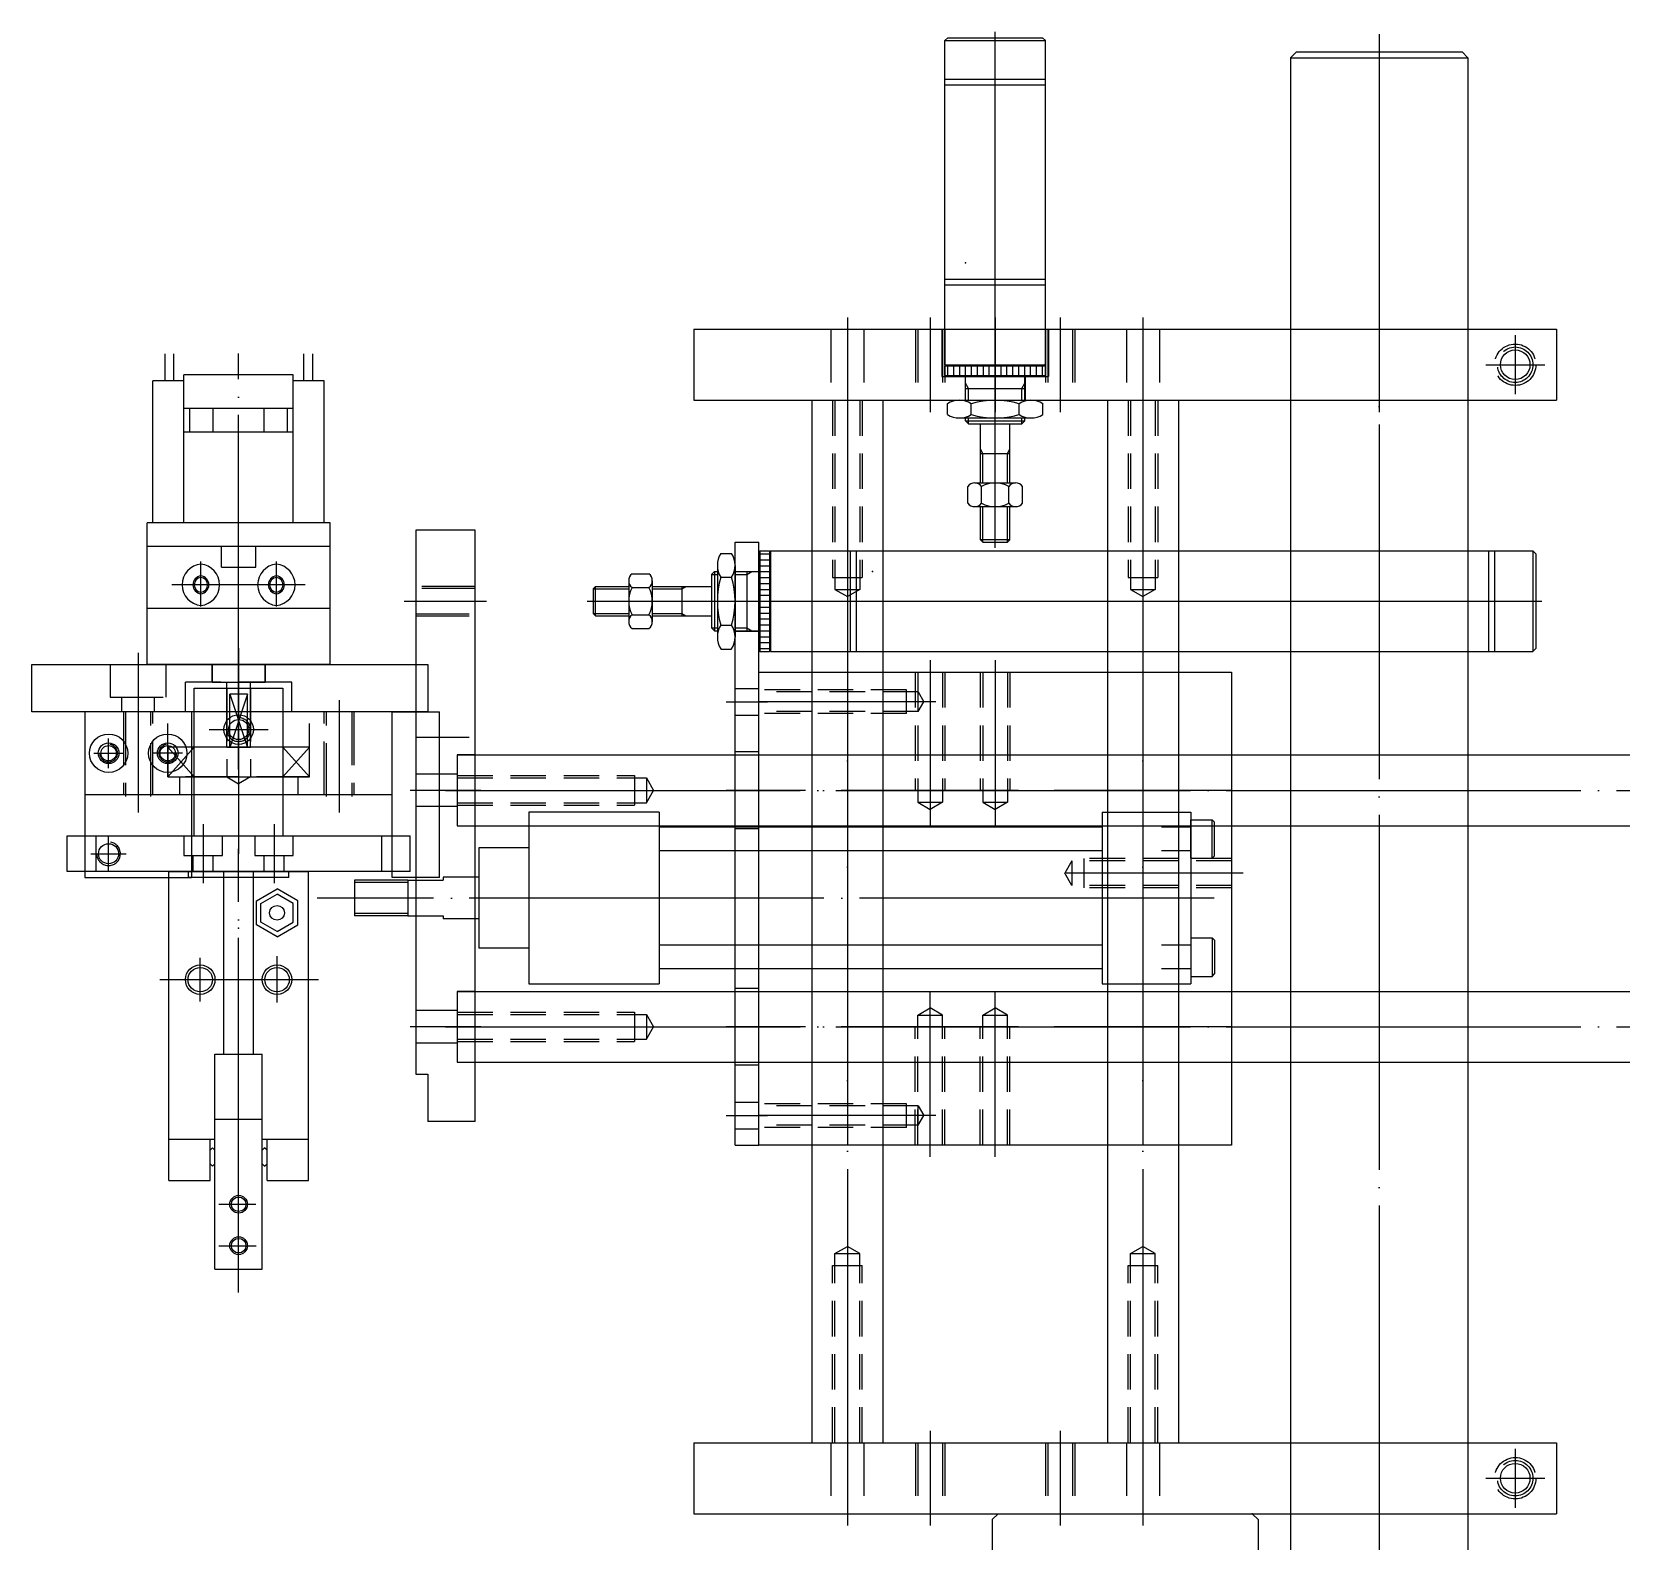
# Model space of a CAD drawing. Extents: x 109 to 2360, y -4282 to -2220.
# Drawn here: x 109 to 647, y -3819 to -3308 of the extents above; entities that cross this region are included whole.
import ezdxf

# ---------------------------------------------------------------- set-up
doc = ezdxf.new("R2010")
doc.units = 0
doc.header["$LTSCALE"] = 6
doc.header["$MEASUREMENT"] = 0
for name, pattern in [('CENTER', [22, 20, -1, 0, -1]), ('CENTER1', [12, 10, -1, 0, -1]), ('CENTER2', [16, 10, -2, 2, -2]), ('CENTER3', [7, 4, -1, 1, -1]), ('DASHED', [4, 3, -1]), ('DASHED2', [3, 2, -1]), ('THIN', [200000, 200000, 0])]:
    doc.linetypes.add(name, pattern=pattern)
doc.layers.get('0').update_dxf_attribs({"color": 241, "linetype": 'CONTINUOUS'})
for name, color, linetype in [('6802', 7, 'CONTINUOUS'), ('ME23-16X1_0', 254, 'CONTINUOUS'), ('MH010001', 110, 'CONTINUOUS'), ('MJ02-20X16', 210, 'CONTINUOUS'), ('MJ08-20X16', 12, 'CONTINUOUS'), ('MJ16X12', 20, 'CONTINUOUS'), ('MJ23A-16X16', 7, 'CONTINUOUS'), ('MJ8Q02', 6, 'CONTINUOUS'), ('ML001', 2, 'CONTINUOUS'), ('ML002', 5, 'CONTINUOUS'), ('ML04-4X6000', 74, 'CONTINUOUS'), ('ML05-A6', 7, 'CONTINUOUS'), ('ML08-4X1000', 60, 'CONTINUOUS'), ('ML20', 2, 'CONTINUOUS'), ('ML20-24', 241, 'CONTINUOUS'), ('ML4Q1000', 4, 'CONTINUOUS'), ('MLA3', 210, 'CONTINUOUS'), ('MM080017', 31, 'CONTINUOUS')]:
    doc.layers.add(name, color=color, linetype=linetype)

msp = doc.modelspace()

# ---------------------------------------------------------------- linework, layer by layer
at = {"linetype": 'CENTER'}
for p, q in [((178.68, -3734.58), (178.68, -3584.52)), ((165.68, -3636.2), (165.68, -3621.35)), ((191.68, -3636.51), (191.68, -3620.89)), ((151.97, -3628.78), (205.7, -3628.78)), ((172.03, -3704.78), (184.49, -3704.78)), ((171.96, -3718.78), (184.64, -3718.78))]:
    msp.add_line(p, q, dxfattribs=at)
at = {"linetype": 'CONTINUOUS'}
for p, q in [((155.08, -3696.78), (155.08, -3592.18)), ((155.08, -3592.18), (202.28, -3592.18)), ((173.68, -3653.98), (173.68, -3592.18)), ((183.68, -3653.98), (183.68, -3592.18)), ((202.28, -3696.78), (202.28, -3592.18)), ((184.68, -3602.14), (191.68, -3598.1)), ((198.68, -3602.14), (191.68, -3598.1)), ((184.68, -3610.22), (184.68, -3602.14)), ((186.18, -3603), (191.68, -3599.83)), ((186.18, -3609.36), (186.18, -3603)), ((197.18, -3603), (191.68, -3599.83)), ((197.18, -3609.36), (197.18, -3603)), ((198.68, -3610.22), (198.68, -3602.14)), ((191.68, -3614.26), (184.68, -3610.22)), ((191.68, -3612.53), (186.18, -3609.36)), ((191.68, -3612.53), (197.18, -3609.36)), ((191.68, -3614.26), (198.68, -3610.22)), ((170.68, -3726.78), (170.68, -3653.98)), ((170.68, -3653.98), (186.68, -3653.98)), ((186.68, -3726.78), (186.68, -3653.98)), ((170.68, -3675.98), (186.68, -3675.98)), ((155.08, -3682.78), (170.68, -3682.78)), ((169.08, -3696.78), (169.08, -3682.78)), ((186.68, -3682.78), (202.28, -3682.78)), ((188.28, -3696.78), (188.28, -3682.78)), ((169.88, -3685.65), (169.08, -3686.45)), ((170.68, -3686.45), (169.88, -3685.65)), ((186.68, -3686.45), (187.48, -3685.65)), ((188.28, -3686.45), (187.48, -3685.65)), ((169.88, -3691.91), (169.08, -3691.11)), ((169.88, -3691.91), (170.68, -3691.11)), ((187.48, -3691.91), (186.68, -3691.11)), ((187.48, -3691.91), (188.28, -3691.11)), ((155.08, -3696.78), (169.08, -3696.78)), ((188.28, -3696.78), (202.28, -3696.78)), ((170.68, -3726.78), (186.68, -3726.78))]:
    msp.add_line(p, q, dxfattribs=at)
for centre, radius in [((191.68, -3606.18), 2.5), ((165.68, -3628.78), 5), ((165.68, -3628.78), 4.13), ((191.68, -3628.78), 5), ((191.68, -3628.78), 4.13), ((178.68, -3704.78), 3), ((178.68, -3704.78), 2.46), ((178.68, -3718.78), 3), ((178.68, -3718.78), 2.46)]:
    msp.add_circle(centre, radius, dxfattribs=at)
for p in [(178.68, -3592.18), (178.68, -3611.38)]:
    msp.add_point(p, dxfattribs=at)
at = {"layer": '6802', "linetype": 'CENTER'}
msp.add_line((178.68, -3542.86), (178.68, -3568.12), dxfattribs=at)
at = {"layer": '6802'}
for p, q in [((154.68, -3560.18), (163.68, -3550.18)), ((154.68, -3550.18), (163.68, -3560.18)), ((163.68, -3560.18), (163.68, -3550.18)), ((193.68, -3550.18), (193.68, -3560.18)), ((202.68, -3550.18), (193.68, -3560.18)), ((193.68, -3550.18), (202.68, -3560.18))]:
    msp.add_line(p, q, dxfattribs=at)
msp.add_lwpolyline([(154.68, -3560.18), (202.68, -3560.18), (202.68, -3550.18), (154.68, -3550.18)], close=True, dxfattribs=at)
at = {"layer": 'ME23-16X1_0', "linetype": 'CENTER'}
for p, q in [((384.7, -3428.75), (384.7, -3789.46)), ((484.7, -3428.75), (484.7, -3789.46))]:
    msp.add_line(p, q, dxfattribs=at)
at = {"layer": 'ME23-16X1_0', "linetype": 'CONTINUOUS'}
for p, q in [((372.7, -3432.75), (396.7, -3432.75)), ((372.7, -3432.75), (372.7, -3785.46)), ((396.7, -3432.75), (396.7, -3785.46)), ((472.7, -3432.75), (472.7, -3785.46)), ((472.7, -3432.75), (496.7, -3432.75)), ((496.7, -3432.75), (496.7, -3785.46)), ((372.7, -3785.46), (396.7, -3785.46)), ((472.7, -3785.46), (496.7, -3785.46))]:
    msp.add_line(p, q, dxfattribs=at)
at = {"layer": 'ME23-16X1_0', "linetype": 'DASHED2'}
for p, q in [((379.7, -3432.75), (379.7, -3492.75)), ((380.5, -3432.75), (380.5, -3496.75)), ((388.9, -3432.75), (388.9, -3496.75)), ((389.7, -3432.75), (389.7, -3492.75)), ((479.7, -3432.75), (479.7, -3492.75)), ((480.5, -3432.75), (480.5, -3496.75)), ((488.9, -3432.75), (488.9, -3496.75)), ((489.7, -3432.75), (489.7, -3492.75)), ((379.7, -3492.75), (389.7, -3492.75)), ((479.7, -3492.75), (489.7, -3492.75)), ((380.5, -3496.75), (384.7, -3499.18)), ((380.5, -3496.75), (388.9, -3496.75)), ((388.9, -3496.75), (384.7, -3499.18)), ((480.5, -3496.75), (484.7, -3499.18)), ((480.5, -3496.75), (488.9, -3496.75)), ((488.9, -3496.75), (484.7, -3499.18)), ((380.5, -3721.46), (384.7, -3719.04)), ((380.5, -3785.46), (380.5, -3721.46)), ((380.5, -3721.46), (388.9, -3721.46)), ((388.9, -3721.46), (384.7, -3719.04)), ((388.9, -3785.46), (388.9, -3721.46)), ((480.5, -3721.46), (484.7, -3719.04)), ((480.5, -3785.46), (480.5, -3721.46)), ((480.5, -3721.46), (488.9, -3721.46)), ((488.9, -3721.46), (484.7, -3719.04)), ((488.9, -3785.46), (488.9, -3721.46)), ((379.7, -3785.46), (379.7, -3725.46)), ((379.7, -3725.46), (389.7, -3725.46)), ((389.7, -3785.46), (389.7, -3725.46)), ((479.7, -3785.46), (479.7, -3725.46)), ((479.7, -3725.46), (489.7, -3725.46)), ((489.7, -3785.46), (489.7, -3725.46))]:
    msp.add_line(p, q, dxfattribs=at)
at = {"layer": 'MH010001', "linetype": 'CENTER2'}
for p, q in [((412.68, -3520.75), (412.68, -3576.75)), ((434.68, -3520.75), (434.68, -3576.75)), ((414.68, -3534.75), (350.68, -3534.75)), ((518.68, -3592.75), (454.68, -3592.75)), ((412.68, -3688.75), (412.68, -3632.75)), ((434.68, -3688.75), (434.68, -3632.75)), ((414.68, -3674.75), (350.68, -3674.75))]:
    msp.add_line(p, q, dxfattribs=at)
at = {"layer": 'MH010001', "linetype": 'CONTINUOUS'}
for p, q in [((354.68, -3524.75), (514.68, -3524.75)), ((354.68, -3684.75), (354.68, -3524.75)), ((514.68, -3524.75), (514.68, -3684.75)), ((514.68, -3684.75), (354.68, -3684.75))]:
    msp.add_line(p, q, dxfattribs=at)
at = {"layer": 'MH010001', "linetype": 'CENTER1'}
for p, q in [((384.68, -3524.75), (384.68, -3684.75)), ((484.68, -3524.75), (484.68, -3684.75)), ((514.68, -3564.75), (354.68, -3564.75)), ((514.68, -3644.75), (354.68, -3644.75))]:
    msp.add_line(p, q, dxfattribs=at)
at = {"layer": 'MH010001', "linetype": 'DASHED2'}
for p, q in [((407.68, -3524.75), (407.68, -3564.75)), ((408.48, -3524.75), (408.48, -3568.75)), ((416.88, -3524.75), (416.88, -3568.75)), ((417.68, -3524.75), (417.68, -3564.75)), ((429.68, -3524.75), (429.68, -3564.75)), ((430.48, -3524.75), (430.48, -3568.75)), ((438.88, -3524.75), (438.88, -3568.75)), ((439.68, -3524.75), (439.68, -3564.75)), ((404.68, -3530.75), (354.68, -3530.75)), ((408.68, -3531.45), (354.68, -3531.45)), ((404.68, -3538.75), (404.68, -3530.75)), ((408.68, -3538.05), (408.68, -3531.45)), ((408.68, -3531.45), (410.58, -3534.75)), ((408.68, -3538.05), (354.68, -3538.05)), ((404.68, -3538.75), (354.68, -3538.75)), ((408.68, -3538.05), (410.58, -3534.75)), ((407.68, -3564.75), (417.68, -3564.75)), ((429.68, -3564.75), (439.68, -3564.75)), ((408.48, -3568.75), (416.88, -3568.75)), ((408.48, -3568.75), (412.68, -3571.18)), ((416.88, -3568.75), (412.68, -3571.18)), ((430.48, -3568.75), (438.88, -3568.75)), ((430.48, -3568.75), (434.68, -3571.18)), ((438.88, -3568.75), (434.68, -3571.18)), ((460.68, -3588.55), (458.25, -3592.75)), ((460.68, -3596.95), (458.25, -3592.75)), ((514.68, -3588.55), (460.68, -3588.55)), ((460.68, -3588.55), (460.68, -3596.95)), ((514.68, -3587.75), (464.68, -3587.75)), ((464.68, -3587.75), (464.68, -3597.75)), ((514.68, -3596.95), (460.68, -3596.95)), ((514.68, -3597.75), (464.68, -3597.75)), ((408.48, -3640.75), (412.68, -3638.33)), ((408.48, -3684.75), (408.48, -3640.75)), ((408.48, -3640.75), (416.88, -3640.75)), ((416.88, -3640.75), (412.68, -3638.33)), ((416.88, -3684.75), (416.88, -3640.75)), ((430.48, -3640.75), (434.68, -3638.33)), ((430.48, -3684.75), (430.48, -3640.75)), ((430.48, -3640.75), (438.88, -3640.75)), ((438.88, -3640.75), (434.68, -3638.33)), ((438.88, -3684.75), (438.88, -3640.75)), ((407.68, -3684.75), (407.68, -3644.75)), ((407.68, -3644.75), (417.68, -3644.75)), ((417.68, -3684.75), (417.68, -3644.75)), ((429.68, -3684.75), (429.68, -3644.75)), ((429.68, -3644.75), (439.68, -3644.75)), ((439.68, -3684.75), (439.68, -3644.75)), ((404.68, -3670.75), (354.68, -3670.75)), ((408.68, -3671.45), (354.68, -3671.45)), ((404.68, -3678.75), (404.68, -3670.75)), ((408.68, -3678.05), (408.68, -3671.45)), ((408.68, -3671.45), (410.58, -3674.75)), ((408.68, -3678.05), (354.68, -3678.05)), ((404.68, -3678.75), (354.68, -3678.75)), ((408.68, -3678.05), (410.58, -3674.75))]:
    msp.add_line(p, q, dxfattribs=at)
at = {"layer": 'MJ02-20X16', "linetype": 'CONTINUOUS'}
for p, q in [((332.7, -3785.46), (624.7, -3785.46)), ((332.7, -3785.46), (332.7, -3809.46)), ((624.7, -3785.46), (624.7, -3809.46)), ((332.7, -3809.46), (624.7, -3809.46))]:
    msp.add_line(p, q, dxfattribs=at)
at = {"layer": 'MJ02-20X16', "linetype": 'DASHED'}
for p, q in [((379.1, -3785.46), (379.1, -3809.46)), ((390.3, -3785.46), (390.3, -3809.46)), ((407.7, -3785.46), (407.7, -3809.46)), ((408.5, -3785.46), (408.5, -3809.46)), ((416.9, -3785.46), (416.9, -3809.46)), ((417.7, -3785.46), (417.7, -3809.46)), ((451.7, -3785.46), (451.7, -3809.46)), ((452.5, -3785.46), (452.5, -3809.46)), ((460.9, -3785.46), (460.9, -3809.46)), ((461.7, -3785.46), (461.7, -3809.46)), ((479.1, -3785.46), (479.1, -3809.46)), ((490.3, -3785.46), (490.3, -3809.46)), ((534.7, -3785.46), (534.7, -3809.46)), ((594.63, -3785.46), (594.63, -3809.46))]:
    msp.add_line(p, q, dxfattribs=at)
at = {"layer": 'MJ02-20X16', "linetype": 'CENTER1'}
for p, q in [((384.7, -3781.46), (384.7, -3813.46)), ((412.7, -3781.46), (412.7, -3813.46)), ((456.7, -3781.46), (456.7, -3813.46)), ((484.7, -3781.46), (484.7, -3813.46)), ((564.7, -3781.46), (564.7, -3813.46)), ((610.7, -3787.46), (610.7, -3807.46)), ((600.7, -3797.46), (620.7, -3797.46))]:
    msp.add_line(p, q, dxfattribs=at)
at = {"layer": 'MJ02-20X16', "linetype": 'DASHED'}
for radius in [7, 6]:
    msp.add_circle((610.7, -3797.46), radius, dxfattribs=at)
at = {"layer": 'MJ02-20X16', "linetype": 'CONTINUOUS'}
msp.add_circle((610.7, -3797.46), 5, dxfattribs=at)
at = {"layer": 'MJ08-20X16', "linetype": 'CONTINUOUS'}
for p, q in [((417.7, -3311.11), (418.7, -3310.11)), ((417.7, -3420.75), (417.7, -3311.11)), ((417.7, -3311.11), (451.7, -3311.11)), ((418.7, -3310.11), (450.7, -3310.11)), ((451.7, -3311.11), (450.7, -3310.11)), ((451.7, -3420.75), (451.7, -3311.11)), ((417.7, -3324.11), (451.7, -3324.11)), ((417.7, -3326.11), (451.7, -3326.11)), ((417.7, -3391.75), (451.7, -3391.75)), ((417.7, -3393.75), (451.7, -3393.75)), ((417.7, -3420.75), (451.7, -3420.75)), ((417.7, -3421.15), (418.1, -3420.75)), ((451.7, -3421.15), (451.3, -3420.75)), ((417.7, -3421.15), (451.7, -3421.15)), ((417.7, -3424.35), (417.7, -3421.15)), ((417.7, -3424.35), (451.7, -3424.35)), ((418.1, -3424.75), (417.7, -3424.35)), ((418.1, -3424.75), (451.3, -3424.75)), ((418.7, -3424.35), (418.7, -3421.15)), ((420.7, -3424.35), (420.7, -3421.15)), ((422.7, -3424.35), (422.7, -3421.15)), ((424.7, -3424.35), (424.7, -3421.15)), ((424.7, -3432.75), (424.7, -3424.75)), ((426.7, -3424.35), (426.7, -3421.15)), ((428.7, -3424.35), (428.7, -3421.15)), ((430.7, -3424.35), (430.7, -3421.15)), ((432.7, -3424.35), (432.7, -3421.15)), ((434.7, -3424.35), (434.7, -3421.15)), ((436.7, -3424.35), (436.7, -3421.15)), ((438.7, -3424.35), (438.7, -3421.15)), ((440.7, -3424.35), (440.7, -3421.15)), ((442.7, -3424.35), (442.7, -3421.15)), ((444.7, -3424.35), (444.7, -3421.15)), ((444.7, -3432.75), (444.7, -3424.75)), ((446.7, -3424.35), (446.7, -3421.15)), ((448.7, -3424.35), (448.7, -3421.15)), ((450.7, -3424.35), (450.7, -3421.15)), ((451.3, -3424.75), (451.7, -3424.35)), ((451.7, -3424.35), (451.7, -3421.15)), ((425.7, -3428.75), (424.7, -3427.02)), ((424.7, -3428.75), (444.7, -3428.75)), ((425.7, -3432.75), (425.7, -3428.75)), ((443.7, -3428.75), (444.7, -3427.02)), ((443.7, -3432.75), (443.7, -3428.75)), ((418.53, -3437.59), (418.53, -3433.92)), ((422.57, -3432.75), (446.82, -3432.75)), ((426.62, -3437.59), (426.62, -3433.92)), ((442.78, -3437.59), (442.78, -3433.92)), ((450.86, -3437.59), (450.86, -3433.92)), ((422.57, -3438.75), (446.82, -3438.75)), ((424.7, -3439.75), (424.7, -3438.75)), ((424.7, -3439.75), (444.7, -3439.75)), ((424.7, -3439.75), (425.7, -3440.75)), ((425.7, -3440.75), (425.7, -3438.75)), ((425.7, -3440.75), (443.7, -3440.75)), ((429.7, -3460.75), (429.7, -3440.75)), ((439.7, -3460.75), (439.7, -3440.75)), ((443.7, -3440.75), (443.7, -3438.75)), ((444.7, -3439.75), (443.7, -3440.75)), ((444.7, -3439.75), (444.7, -3438.75)), ((430.5, -3450.75), (429.7, -3449.37)), ((429.7, -3450.75), (439.7, -3450.75)), ((430.5, -3460.75), (430.5, -3450.75)), ((438.9, -3450.75), (439.7, -3449.37)), ((438.9, -3460.75), (438.9, -3450.75)), ((425.46, -3467.61), (425.46, -3461.9)), ((427.77, -3460.75), (441.63, -3460.75)), ((430.08, -3467.61), (430.08, -3461.9)), ((439.32, -3467.61), (439.32, -3461.9)), ((443.94, -3467.61), (443.94, -3461.9)), ((427.77, -3468.75), (441.63, -3468.75)), ((429.7, -3479.95), (429.7, -3468.75)), ((430.5, -3480.75), (430.5, -3468.75)), ((438.9, -3480.75), (438.9, -3468.75)), ((439.7, -3479.95), (439.7, -3468.75)), ((439.7, -3479.95), (429.7, -3479.95)), ((430.5, -3480.75), (429.7, -3479.95)), ((438.9, -3480.75), (439.7, -3479.95)), ((341.85, -3484.59), (345.51, -3484.59)), ((354.68, -3484.15), (355.08, -3483.75)), ((354.68, -3484.15), (354.68, -3517.35)), ((355.08, -3483.75), (358.28, -3483.75)), ((355.08, -3483.75), (355.08, -3517.75)), ((355.08, -3484.75), (358.28, -3484.75)), ((358.28, -3483.75), (358.28, -3517.75)), ((358.28, -3483.75), (358.68, -3484.15)), ((358.68, -3483.75), (616.68, -3483.75)), ((358.68, -3483.75), (358.68, -3517.75)), ((385.68, -3483.75), (385.68, -3517.75)), ((387.68, -3483.75), (387.68, -3517.75)), ((430.5, -3480.75), (438.9, -3480.75)), ((601.68, -3483.75), (601.68, -3517.75)), ((603.68, -3483.75), (603.68, -3517.75)), ((616.68, -3483.75), (616.68, -3517.75)), ((616.68, -3483.75), (617.68, -3484.75)), ((617.68, -3484.75), (617.68, -3516.75)), ((339.68, -3490.75), (338.68, -3491.75)), ((339.68, -3490.75), (339.68, -3510.75)), ((339.68, -3490.75), (340.68, -3490.75)), ((340.68, -3488.63), (340.68, -3512.88)), ((346.68, -3488.63), (346.68, -3512.88)), ((346.68, -3490.75), (354.68, -3490.75)), ((350.68, -3490.75), (350.68, -3510.75)), ((350.68, -3491.75), (352.41, -3490.75)), ((355.08, -3486.75), (358.28, -3486.75)), ((355.08, -3488.75), (358.28, -3488.75)), ((355.08, -3490.75), (358.28, -3490.75)), ((298.68, -3496.55), (299.48, -3495.75)), ((299.48, -3505.75), (299.48, -3495.75)), ((299.48, -3495.75), (310.68, -3495.75)), ((310.68, -3493.82), (310.68, -3507.68)), ((311.82, -3491.51), (317.54, -3491.51)), ((311.82, -3496.13), (317.54, -3496.13)), ((318.68, -3493.82), (318.68, -3507.68)), ((318.68, -3495.75), (338.68, -3495.75)), ((328.68, -3495.75), (328.68, -3505.75)), ((328.68, -3496.55), (330.06, -3495.75)), ((338.68, -3491.75), (338.68, -3509.75)), ((338.68, -3491.75), (340.68, -3491.75)), ((341.85, -3492.67), (345.51, -3492.67)), ((346.68, -3491.75), (350.68, -3491.75)), ((355.08, -3492.75), (358.28, -3492.75)), ((355.08, -3494.75), (358.28, -3494.75)), ((298.68, -3496.55), (298.68, -3504.95)), ((298.68, -3496.55), (310.68, -3496.55)), ((318.68, -3496.55), (328.68, -3496.55)), ((355.08, -3496.75), (358.28, -3496.75)), ((355.08, -3498.75), (358.28, -3498.75)), ((355.08, -3500.75), (358.28, -3500.75)), ((298.68, -3504.95), (310.68, -3504.95)), ((298.68, -3504.95), (299.48, -3505.75)), ((299.48, -3505.75), (310.68, -3505.75)), ((311.82, -3505.37), (317.54, -3505.37)), ((318.68, -3504.95), (328.68, -3504.95)), ((318.68, -3505.75), (338.68, -3505.75)), ((328.68, -3504.95), (330.06, -3505.75)), ((355.08, -3502.75), (358.28, -3502.75)), ((355.08, -3504.75), (358.28, -3504.75)), ((355.08, -3506.75), (358.28, -3506.75)), ((311.82, -3509.99), (317.54, -3509.99)), ((338.68, -3509.75), (340.68, -3509.75)), ((339.68, -3510.75), (338.68, -3509.75)), ((339.68, -3510.75), (340.68, -3510.75)), ((341.85, -3508.84), (345.51, -3508.84)), ((346.68, -3509.75), (350.68, -3509.75)), ((346.68, -3510.75), (354.68, -3510.75)), ((350.68, -3509.75), (352.41, -3510.75)), ((355.08, -3508.75), (358.28, -3508.75)), ((355.08, -3510.75), (358.28, -3510.75)), ((341.85, -3516.92), (345.51, -3516.92)), ((354.68, -3517.35), (355.08, -3517.75)), ((355.08, -3512.75), (358.28, -3512.75)), ((355.08, -3514.75), (358.28, -3514.75)), ((355.08, -3516.75), (358.28, -3516.75)), ((355.08, -3517.75), (358.28, -3517.75)), ((358.28, -3517.75), (358.68, -3517.35)), ((358.68, -3517.75), (616.68, -3517.75)), ((616.68, -3517.75), (617.68, -3516.75))]:
    msp.add_line(p, q, dxfattribs=at)
at = {"layer": 'MJ08-20X16'}
for p, q in [((434.7, -3482.75), (434.7, -3308.11)), ((296.68, -3500.75), (619.68, -3500.75))]:
    msp.add_line(p, q, dxfattribs=at)
at = {"layer": 'MJ08-20X16', "linetype": 'CONTINUOUS'}
for centre, radius, start, end in [((422.57, -3440.34), 7.58, 57.7957, 122.2041), ((434.7, -3461.34), 28.58, 73.5735, 106.4264), ((446.82, -3440.34), 7.58, 57.7958, 122.2042), ((422.57, -3431.17), 7.58, 237.7958, 302.2042), ((434.7, -3410.17), 28.58, 253.5736, 286.4264), ((446.82, -3431.17), 7.58, 237.7957, 302.2041), ((427.77, -3463.66), 2.9, 37.3412, 142.6588), ((434.7, -3470.66), 9.9, 62.2043, 117.7956), ((441.63, -3463.66), 2.9, 37.3412, 142.6588), ((427.77, -3465.85), 2.9, 217.3412, 322.6588), ((434.7, -3458.85), 9.9, 242.2043, 297.7957), ((441.63, -3465.85), 2.9, 217.3412, 322.6588), ((348.26, -3488.63), 7.58, 147.7958, 212.2042), ((339.1, -3488.63), 7.58, 327.7957, 32.2041), ((313.58, -3493.82), 2.9, 127.3412, 232.6588), ((320.58, -3500.75), 9.9, 152.2043, 207.7957), ((315.77, -3493.82), 2.9, 307.3412, 52.6588), ((308.77, -3500.75), 9.9, 332.2043, 27.7956), ((369.26, -3500.75), 28.58, 163.5736, 196.4264), ((318.1, -3500.75), 28.58, 343.5735, 16.4264), ((313.58, -3507.68), 2.9, 127.3412, 232.6588), ((315.77, -3507.68), 2.9, 307.3412, 52.6588), ((348.26, -3512.88), 7.58, 147.7957, 212.2041), ((339.1, -3512.88), 7.58, 327.7958, 32.2042)]:
    msp.add_arc(centre, radius, start, end, dxfattribs=at)
for p in [(424.7, -3386.25), (434.7, -3424.75), (434.7, -3432.75), (434.7, -3438.75), (434.7, -3460.75), (434.7, -3468.75), (393.18, -3490.75), (310.68, -3500.75), (318.68, -3500.75), (340.68, -3500.75), (346.68, -3500.75), (354.68, -3500.75)]:
    msp.add_point(p, dxfattribs=at)
at = {"layer": 'MJ16X12', "linetype": 'CONTINUOUS'}
for p, q in [((230.68, -3538.18), (246.68, -3538.18)), ((230.68, -3594.18), (230.68, -3538.18)), ((246.68, -3594.18), (246.68, -3538.18)), ((246.68, -3594.18), (230.68, -3594.18))]:
    msp.add_line(p, q, dxfattribs=at)
at = {"layer": 'MJ23A-16X16', "linetype": 'CONTINUOUS'}
for p, q in [((346.68, -3684.75), (346.68, -3480.75)), ((346.68, -3480.75), (354.68, -3480.75)), ((354.68, -3684.75), (354.68, -3480.75)), ((346.68, -3684.75), (354.68, -3684.75))]:
    msp.add_line(p, q, dxfattribs=at)
at = {"layer": 'MJ23A-16X16', "linetype": 'DASHED2'}
for p, q in [((346.68, -3490.65), (354.68, -3490.65)), ((346.68, -3510.85), (354.68, -3510.85)), ((346.68, -3530.25), (354.68, -3530.25)), ((346.68, -3539.25), (354.68, -3539.25)), ((354.68, -3551.75), (346.68, -3551.75)), ((354.68, -3577.75), (346.68, -3577.75)), ((354.68, -3631.75), (346.68, -3631.75)), ((354.68, -3657.75), (346.68, -3657.75)), ((346.68, -3670.25), (354.68, -3670.25)), ((346.68, -3679.25), (354.68, -3679.25))]:
    msp.add_line(p, q, dxfattribs=at)
at = {"layer": 'MJ23A-16X16', "linetype": 'CENTER3'}
for p, q in [((343.68, -3500.75), (357.68, -3500.75)), ((343.68, -3534.75), (357.68, -3534.75)), ((357.68, -3564.75), (343.68, -3564.75)), ((357.68, -3644.75), (343.68, -3644.75)), ((343.68, -3674.75), (357.68, -3674.75))]:
    msp.add_line(p, q, dxfattribs=at)
at = {"layer": 'MJ8Q02', "linetype": 'CENTER1'}
msp.add_line((178.68, -3526.18), (178.68, -3596.18), dxfattribs=at)
at = {"layer": 'MJ8Q02', "linetype": 'CONTINUOUS'}
for p, q in [((163.68, -3580.18), (163.68, -3530.18)), ((163.68, -3530.18), (193.68, -3530.18)), ((193.68, -3530.18), (193.68, -3580.18)), ((120.67, -3580.18), (236.69, -3580.18)), ((120.67, -3592.18), (120.67, -3580.18)), ((130.3, -3580.18), (130.3, -3592.18)), ((227.06, -3580.18), (227.06, -3592.18)), ((236.69, -3592.18), (236.69, -3580.18)), ((236.69, -3592.18), (120.67, -3592.18)), ((161.68, -3594.18), (161.68, -3592.18)), ((195.68, -3594.18), (195.68, -3592.18)), ((195.68, -3594.18), (161.68, -3594.18))]:
    msp.add_line(p, q, dxfattribs=at)
at = {"layer": 'MJ8Q02', "linetype": 'DASHED'}
for p, q in [((174.68, -3530.18), (174.68, -3560.18)), ((182.68, -3530.18), (182.68, -3560.18)), ((174.68, -3560.18), (178.68, -3562.58)), ((174.68, -3560.18), (182.68, -3560.18)), ((182.68, -3560.18), (178.68, -3562.58)), ((160.18, -3580.18), (160.18, -3586.78)), ((173.18, -3586.78), (173.18, -3580.18)), ((184.18, -3580.18), (184.18, -3586.78)), ((197.18, -3586.78), (197.18, -3580.18)), ((160.18, -3586.78), (173.18, -3586.78)), ((163.28, -3592.18), (163.28, -3586.78)), ((170.08, -3592.18), (170.08, -3586.78)), ((184.18, -3586.78), (197.18, -3586.78)), ((187.28, -3592.18), (187.28, -3586.78)), ((194.08, -3592.18), (194.08, -3586.78))]:
    msp.add_line(p, q, dxfattribs=at)
at = {"layer": 'MJ8Q02', "linetype": 'CENTER'}
for p, q in [((178.67, -3550.18), (178.68, -3538.18)), ((172.68, -3544.17), (184.68, -3544.18)), ((166.68, -3576.18), (166.68, -3596.18)), ((190.68, -3576.18), (190.68, -3596.18))]:
    msp.add_line(p, q, dxfattribs=at)
at = {"layer": 'MJ8Q02', "linetype": 'CONTINUOUS'}
msp.add_circle((178.68, -3544.18), 3.4, dxfattribs=at)
at = {"layer": 'MJ8Q02', "linetype": 'THIN'}
msp.add_arc((178.68, -3544.18), 4, 179.9087, 79.9087, dxfattribs=at)
at = {"layer": 'ML001', "linetype": 'CONTINUOUS'}
for p, q in [((153.68, -3417.1), (153.68, -3426.21)), ((156.68, -3417.1), (156.68, -3426.21)), ((200.68, -3417.1), (200.68, -3426.21)), ((203.68, -3417.1), (203.68, -3426.21)), ((149.68, -3474.21), (149.68, -3426.21)), ((160.18, -3426.21), (149.68, -3426.21)), ((160.18, -3474.21), (160.18, -3424.21)), ((197.18, -3424.21), (160.18, -3424.21)), ((197.18, -3474.21), (197.18, -3424.21)), ((207.68, -3426.21), (197.18, -3426.21)), ((207.68, -3474.21), (207.68, -3426.21)), ((197.18, -3435.61), (160.18, -3435.61)), ((162.18, -3443.61), (162.18, -3435.61)), ((170.08, -3443.61), (170.08, -3435.61)), ((187.28, -3443.61), (187.28, -3435.61)), ((195.18, -3443.61), (195.18, -3435.61)), ((197.18, -3443.61), (160.18, -3443.61)), ((209.68, -3474.21), (147.68, -3474.21)), ((147.68, -3522.21), (147.68, -3474.21)), ((209.68, -3522.21), (209.68, -3474.21)), ((209.68, -3482.21), (147.68, -3482.21)), ((172.88, -3489.21), (172.88, -3482.21)), ((184.48, -3489.21), (184.48, -3482.21)), ((172.88, -3489.21), (184.48, -3489.21)), ((209.68, -3503.21), (147.68, -3503.21)), ((209.68, -3522.21), (147.68, -3522.21)), ((169.68, -3528.21), (169.68, -3522.21)), ((187.68, -3528.21), (187.68, -3522.21)), ((187.68, -3528.21), (169.68, -3528.21)), ((174.68, -3550.21), (174.68, -3528.21)), ((182.68, -3550.21), (182.68, -3528.21)), ((175.68, -3550.21), (175.68, -3532.21)), ((181.68, -3532.21), (175.68, -3532.21)), ((181.68, -3550.21), (181.68, -3532.21)), ((182.68, -3550.21), (174.68, -3550.21))]:
    msp.add_line(p, q, dxfattribs=at)
at = {"layer": 'ML001', "linetype": 'CENTER'}
for p, q in [((178.68, -3557.71), (178.68, -3416.95)), ((165.92, -3502.59), (165.92, -3487.32)), ((191.44, -3502.59), (191.44, -3487.32)), ((201.19, -3495.21), (156.02, -3495.21))]:
    msp.add_line(p, q, dxfattribs=at)
at = {"layer": 'ML001'}
for p, q in [((181.68, -3532.21), (175.68, -3550.21)), ((175.68, -3532.21), (181.68, -3550.21))]:
    msp.add_line(p, q, dxfattribs=at)
at = {"layer": 'ML001', "linetype": 'CONTINUOUS'}
for centre, radius, start, end in [((166.61, -3495.21), 7.03, 95.665, 264.3351), ((165.22, -3495.21), 7.03, 275.6649, 84.335), ((192.14, -3495.21), 7.03, 95.665, 264.3351), ((190.75, -3495.21), 7.03, 275.6649, 84.335), ((166.21, -3495.21), 3.01, 95.605, 264.3951), ((166.16, -3495.21), 2.51, 95.521, 264.4786), ((165.62, -3495.21), 3.01, 275.6049, 84.395), ((165.67, -3495.21), 2.51, 275.5214, 84.479), ((191.74, -3495.21), 3.01, 95.605, 264.3951), ((191.68, -3495.21), 2.51, 95.521, 264.4786), ((191.15, -3495.21), 3.01, 275.6049, 84.395), ((191.2, -3495.21), 2.51, 275.5214, 84.479)]:
    msp.add_arc(centre, radius, start, end, dxfattribs=at)
at = {"layer": 'ML001'}
msp.add_point((178.68, -3522.21), dxfattribs=at)
at = {"layer": 'ML002', "linetype": 'CONTINUOUS'}
for p, q in [((238.68, -3476.75), (238.68, -3660.75)), ((258.68, -3476.75), (238.68, -3476.75)), ((258.68, -3676.75), (258.68, -3476.75)), ((238.68, -3660.75), (242.68, -3660.75)), ((242.68, -3660.75), (242.68, -3676.75)), ((258.68, -3676.75), (242.68, -3676.75))]:
    msp.add_line(p, q, dxfattribs=at)
at = {"layer": 'ML002', "linetype": 'DASHED'}
for p, q in [((258.68, -3495.73), (238.68, -3495.73)), ((258.68, -3496.43), (238.68, -3496.43)), ((238.68, -3505.03), (258.68, -3505.03)), ((238.68, -3505.73), (258.68, -3505.73)), ((238.68, -3546.75), (258.68, -3546.75)), ((252.68, -3552.75), (252.68, -3576.75)), ((258.68, -3552.75), (252.68, -3552.75)), ((252.68, -3559.25), (238.68, -3559.25)), ((252.68, -3570.25), (238.68, -3570.25)), ((252.68, -3576.75), (258.68, -3576.75)), ((252.68, -3632.75), (252.68, -3656.75)), ((258.68, -3632.75), (252.68, -3632.75)), ((252.68, -3639.25), (238.68, -3639.25)), ((252.68, -3650.25), (238.68, -3650.25)), ((252.68, -3656.75), (258.68, -3656.75))]:
    msp.add_line(p, q, dxfattribs=at)
at = {"layer": 'ML002', "linetype": 'CENTER1'}
for p, q in [((234.68, -3500.73), (262.53, -3500.73)), ((260.68, -3564.75), (236.68, -3564.75)), ((260.68, -3644.75), (236.68, -3644.75))]:
    msp.add_line(p, q, dxfattribs=at)
at = {"layer": 'ML04-4X6000', "linetype": 'CONTINUOUS'}
for p, q in [((433.7, -3811.46), (435.7, -3809.46)), ((433.7, -3811.46), (433.7, -3839.46)), ((435.7, -3809.46), (521.7, -3809.46)), ((523.7, -3811.46), (521.7, -3809.46)), ((523.7, -3811.46), (523.7, -3839.46))]:
    msp.add_line(p, q, dxfattribs=at)
msp.add_point((521.7, -3809.46), dxfattribs=at)
at = {"layer": 'ML05-A6', "linetype": 'CONTINUOUS'}
for p, q in [((252.68, -3552.75), (718.68, -3552.75)), ((252.68, -3552.75), (252.68, -3576.75)), ((252.68, -3576.75), (718.68, -3576.75)), ((252.68, -3632.75), (718.68, -3632.75)), ((252.68, -3632.75), (252.68, -3656.75)), ((252.68, -3656.75), (718.68, -3656.75))]:
    msp.add_line(p, q, dxfattribs=at)
at = {"layer": 'ML05-A6', "linetype": 'DASHED2'}
for p, q in [((252.68, -3559.75), (312.68, -3559.75)), ((252.68, -3560.55), (316.68, -3560.55)), ((312.68, -3559.75), (312.68, -3569.75)), ((316.68, -3560.55), (316.68, -3568.95)), ((316.68, -3560.55), (319.1, -3564.75)), ((316.68, -3568.95), (319.1, -3564.75)), ((252.68, -3568.95), (316.68, -3568.95)), ((252.68, -3569.75), (312.68, -3569.75)), ((252.68, -3639.75), (312.68, -3639.75)), ((252.68, -3640.55), (316.68, -3640.55)), ((312.68, -3639.75), (312.68, -3649.75)), ((316.68, -3640.55), (316.68, -3648.95)), ((316.68, -3640.55), (319.1, -3644.75)), ((316.68, -3648.95), (319.1, -3644.75)), ((252.68, -3648.95), (316.68, -3648.95)), ((252.68, -3649.75), (312.68, -3649.75))]:
    msp.add_line(p, q, dxfattribs=at)
at = {"layer": 'ML05-A6', "linetype": 'CENTER'}
for p, q in [((248.68, -3564.75), (722.68, -3564.75)), ((248.68, -3644.75), (722.68, -3644.75))]:
    msp.add_line(p, q, dxfattribs=at)
at = {"layer": 'ML08-4X1000', "linetype": 'CONTINUOUS'}
for p, q in [((276.94, -3572.16), (276.94, -3630.16)), ((320.94, -3572.16), (276.94, -3572.16)), ((320.94, -3572.16), (320.94, -3630.16)), ((470.94, -3572.16), (470.94, -3630.16)), ((470.94, -3572.16), (500.94, -3572.16)), ((500.94, -3572.16), (500.94, -3630.16)), ((500.94, -3574.66), (508.14, -3574.66)), ((500.94, -3587.66), (500.94, -3574.66)), ((508.14, -3574.66), (508.94, -3575.46)), ((508.14, -3587.66), (508.14, -3574.66)), ((508.94, -3586.86), (508.94, -3575.46)), ((470.94, -3577.16), (320.94, -3577.16)), ((500.94, -3577.16), (490.94, -3577.16)), ((259.94, -3584.16), (259.94, -3618.16)), ((276.94, -3584.16), (259.94, -3584.16)), ((470.94, -3585.16), (320.94, -3585.16)), ((500.94, -3585.16), (490.94, -3585.16)), ((500.94, -3587.66), (508.14, -3587.66)), ((508.14, -3587.66), (508.94, -3586.86)), ((217.94, -3595.16), (217.94, -3607.16)), ((235.94, -3595.16), (217.94, -3595.16)), ((235.94, -3595.91), (217.94, -3595.91)), ((235.94, -3595.16), (235.94, -3607.16)), ((235.94, -3595.16), (247.94, -3595.16)), ((259.94, -3594.16), (247.94, -3594.16)), ((247.94, -3594.16), (247.94, -3595.16)), ((235.94, -3606.41), (217.94, -3606.41)), ((235.94, -3607.16), (217.94, -3607.16)), ((235.94, -3607.16), (247.94, -3607.16)), ((247.94, -3607.16), (247.94, -3608.16)), ((259.94, -3608.16), (247.94, -3608.16)), ((276.94, -3618.16), (259.94, -3618.16)), ((470.94, -3617.16), (320.94, -3617.16)), ((500.94, -3617.16), (490.94, -3617.16)), ((500.94, -3614.66), (508.14, -3614.66)), ((500.94, -3614.66), (500.94, -3627.66)), ((508.14, -3614.66), (508.94, -3615.46)), ((508.14, -3614.66), (508.14, -3627.66)), ((508.94, -3615.46), (508.94, -3626.86)), ((470.94, -3625.16), (320.94, -3625.16)), ((500.94, -3625.16), (490.94, -3625.16)), ((276.94, -3630.16), (320.94, -3630.16)), ((470.94, -3630.16), (500.94, -3630.16)), ((500.94, -3627.66), (508.14, -3627.66)), ((508.14, -3627.66), (508.94, -3626.86))]:
    msp.add_line(p, q, dxfattribs=at)
at = {"layer": 'ML08-4X1000', "linetype": 'CENTER'}
msp.add_line((508.79, -3601.16), (205.25, -3601.16), dxfattribs=at)
at = {"layer": 'ML20', "linetype": 'CONTINUOUS'}
for p, q in [((162.68, -3538.18), (126.68, -3538.18)), ((126.68, -3538.18), (126.68, -3594.18)), ((162.68, -3538.18), (162.68, -3594.18)), ((126.68, -3594.18), (162.68, -3594.18))]:
    msp.add_line(p, q, dxfattribs=at)
at = {"layer": 'ML20', "linetype": 'CENTER'}
for p, q in [((134.67, -3592.18), (134.67, -3580.18)), ((128.67, -3586.17), (140.67, -3586.18))]:
    msp.add_line(p, q, dxfattribs=at)
at = {"layer": 'ML20', "linetype": 'CONTINUOUS'}
for centre, radius in [((134.68, -3552.18), 6.5), ((134.68, -3552.18), 3.5), ((154.68, -3552.18), 6.5), ((154.68, -3552.18), 3.5), ((134.67, -3586.18), 3.4)]:
    msp.add_circle(centre, radius, dxfattribs=at)
at = {"layer": 'ML20', "linetype": 'THIN'}
msp.add_arc((134.67, -3586.18), 4, 179.9087, 79.9087, dxfattribs=at)
at = {"layer": 'ML20-24', "linetype": 'CENTER1'}
for p, q in [((384.7, -3404.75), (384.7, -3436.75)), ((412.7, -3404.75), (412.7, -3436.75)), ((434.7, -3404.75), (434.7, -3436.75)), ((456.7, -3404.75), (456.7, -3436.75)), ((484.7, -3404.75), (484.7, -3436.75)), ((564.7, -3404.75), (564.7, -3436.75)), ((610.7, -3410.75), (610.7, -3430.75)), ((600.7, -3420.75), (620.7, -3420.75))]:
    msp.add_line(p, q, dxfattribs=at)
at = {"layer": 'ML20-24', "linetype": 'CONTINUOUS'}
for p, q in [((332.7, -3408.75), (624.7, -3408.75)), ((332.7, -3408.75), (332.7, -3432.75)), ((624.7, -3408.75), (624.7, -3432.75)), ((416.7, -3424.75), (452.7, -3424.75)), ((332.7, -3432.75), (624.7, -3432.75))]:
    msp.add_line(p, q, dxfattribs=at)
at = {"layer": 'ML20-24', "linetype": 'DASHED'}
for p, q in [((379.1, -3408.75), (379.1, -3432.75)), ((390.3, -3408.75), (390.3, -3432.75)), ((407.7, -3408.75), (407.7, -3432.75)), ((408.5, -3408.75), (408.5, -3432.75)), ((416.7, -3408.75), (416.7, -3424.75)), ((416.9, -3408.75), (416.9, -3432.75)), ((417.7, -3408.75), (417.7, -3432.75)), ((451.7, -3408.75), (451.7, -3432.75)), ((452.5, -3408.75), (452.5, -3432.75)), ((452.7, -3408.75), (452.7, -3424.75)), ((460.9, -3408.75), (460.9, -3432.75)), ((461.7, -3408.75), (461.7, -3432.75)), ((479.1, -3408.75), (479.1, -3432.75)), ((490.3, -3408.75), (490.3, -3432.75)), ((534.7, -3408.75), (534.7, -3432.75)), ((594.63, -3408.75), (594.63, -3432.75)), ((424.6, -3424.75), (424.6, -3432.75)), ((444.8, -3424.75), (444.8, -3432.75))]:
    msp.add_line(p, q, dxfattribs=at)
for radius in [7, 6]:
    msp.add_circle((610.7, -3420.75), radius, dxfattribs=at)
at = {"layer": 'ML20-24', "linetype": 'CONTINUOUS'}
msp.add_circle((610.7, -3420.75), 5, dxfattribs=at)
at = {"layer": 'ML4Q1000', "linetype": 'CENTER'}
for p, q in [((178.68, -3516.59), (178.68, -3544.39)), ((178.68, -3516.59), (178.68, -3544.39)), ((144.68, -3518.18), (144.68, -3542.18)), ((144.68, -3518.18), (144.68, -3542.18))]:
    msp.add_line(p, q, dxfattribs=at)
at = {"layer": 'ML4Q1000', "linetype": 'CONTINUOUS'}
for p, q in [((108.68, -3522.18), (238.68, -3522.18)), ((108.68, -3522.18), (242.68, -3522.18)), ((108.68, -3538.18), (108.68, -3522.18)), ((108.68, -3538.18), (108.68, -3522.18)), ((242.68, -3522.18), (242.68, -3538.18)), ((238.68, -3538.18), (108.68, -3538.18)), ((242.68, -3538.18), (108.68, -3538.18))]:
    msp.add_line(p, q, dxfattribs=at)
at = {"layer": 'ML4Q1000', "linetype": 'DASHED'}
for p, q in [((135.18, -3522.18), (135.18, -3533.18)), ((135.18, -3522.18), (135.18, -3533.18)), ((154.18, -3533.18), (154.18, -3522.18)), ((154.18, -3533.18), (154.18, -3522.18)), ((169.68, -3522.18), (169.68, -3528.18)), ((169.68, -3522.18), (169.68, -3528.18)), ((187.68, -3522.18), (187.68, -3528.18)), ((187.68, -3522.18), (187.68, -3528.18)), ((160.68, -3538.18), (160.68, -3528.18)), ((160.68, -3538.18), (160.68, -3528.18)), ((196.68, -3528.18), (160.68, -3528.18)), ((196.68, -3528.18), (160.68, -3528.18)), ((196.68, -3538.18), (196.68, -3528.18)), ((196.68, -3538.18), (196.68, -3528.18)), ((135.18, -3533.18), (154.18, -3533.18)), ((135.18, -3533.18), (154.18, -3533.18)), ((139.18, -3538.18), (139.18, -3533.18)), ((139.18, -3538.18), (139.18, -3533.18)), ((150.18, -3538.18), (150.18, -3533.18)), ((150.18, -3538.18), (150.18, -3533.18))]:
    msp.add_line(p, q, dxfattribs=at)
at = {"layer": 'MLA3', "linetype": 'CENTER1'}
for p, q in [((178.68, -3530.65), (178.68, -3573.09)), ((168.68, -3544.18), (188.68, -3544.18))]:
    msp.add_line(p, q, dxfattribs=at)
at = {"layer": 'MLA3', "linetype": 'CONTINUOUS'}
for p, q in [((230.68, -3538.18), (126.68, -3538.18)), ((126.68, -3538.18), (126.68, -3566.18)), ((230.68, -3566.18), (230.68, -3538.18)), ((126.68, -3566.18), (230.68, -3566.18))]:
    msp.add_line(p, q, dxfattribs=at)
at = {"layer": 'MLA3', "linetype": 'DASHED'}
for p, q in [((139.68, -3538.18), (139.68, -3566.18)), ((140.38, -3538.18), (140.38, -3566.78)), ((148.98, -3566.78), (148.98, -3538.18)), ((149.68, -3566.18), (149.68, -3538.18)), ((154.68, -3560.18), (154.68, -3538.18)), ((202.68, -3560.18), (202.68, -3538.18)), ((207.68, -3566.18), (207.68, -3538.18)), ((208.38, -3566.78), (208.38, -3538.18)), ((216.98, -3538.18), (216.98, -3566.78)), ((217.68, -3538.18), (217.68, -3566.18)), ((202.68, -3560.18), (154.68, -3560.18)), ((158.68, -3560.18), (158.68, -3566.18)), ((198.68, -3560.18), (198.68, -3566.18))]:
    msp.add_line(p, q, dxfattribs=at)
at = {"layer": 'MLA3', "linetype": 'CENTER'}
for p, q in [((144.68, -3534.18), (144.68, -3572.18)), ((212.68, -3534.18), (212.68, -3572.18)), ((134.67, -3557.18), (134.68, -3547.18)), ((154.69, -3557.18), (154.68, -3547.18)), ((129.68, -3552.17), (139.68, -3552.18)), ((159.68, -3552.17), (149.68, -3552.18))]:
    msp.add_line(p, q, dxfattribs=at)
at = {"layer": 'MLA3', "linetype": 'CONTINUOUS'}
for centre, radius in [((178.68, -3544.18), 5), ((134.68, -3552.18), 2.6), ((154.68, -3552.18), 2.6)]:
    msp.add_circle(centre, radius, dxfattribs=at)
at = {"layer": 'MLA3', "linetype": 'THIN'}
for centre, start, end in [((134.68, -3552.18), 179.9087, 79.9087), ((154.68, -3552.18), 100.0913, 0.0913)]:
    msp.add_arc(centre, 3, start, end, dxfattribs=at)
at = {"layer": 'MM080017', "linetype": 'CENTER'}
msp.add_line((564.7, -3308.87), (564.7, -4232.06), dxfattribs=at)
at = {"layer": 'MM080017', "linetype": 'CONTINUOUS'}
for p, q in [((536.7, -3314.87), (534.7, -3316.87)), ((534.7, -3316.87), (534.7, -4224.06)), ((534.7, -3316.87), (594.7, -3316.87)), ((536.7, -3314.87), (592.7, -3314.87)), ((592.7, -3314.87), (594.7, -3316.87)), ((594.7, -3316.87), (594.7, -4224.06))]:
    msp.add_line(p, q, dxfattribs=at)

doc.saveas('drawing.dxf')
